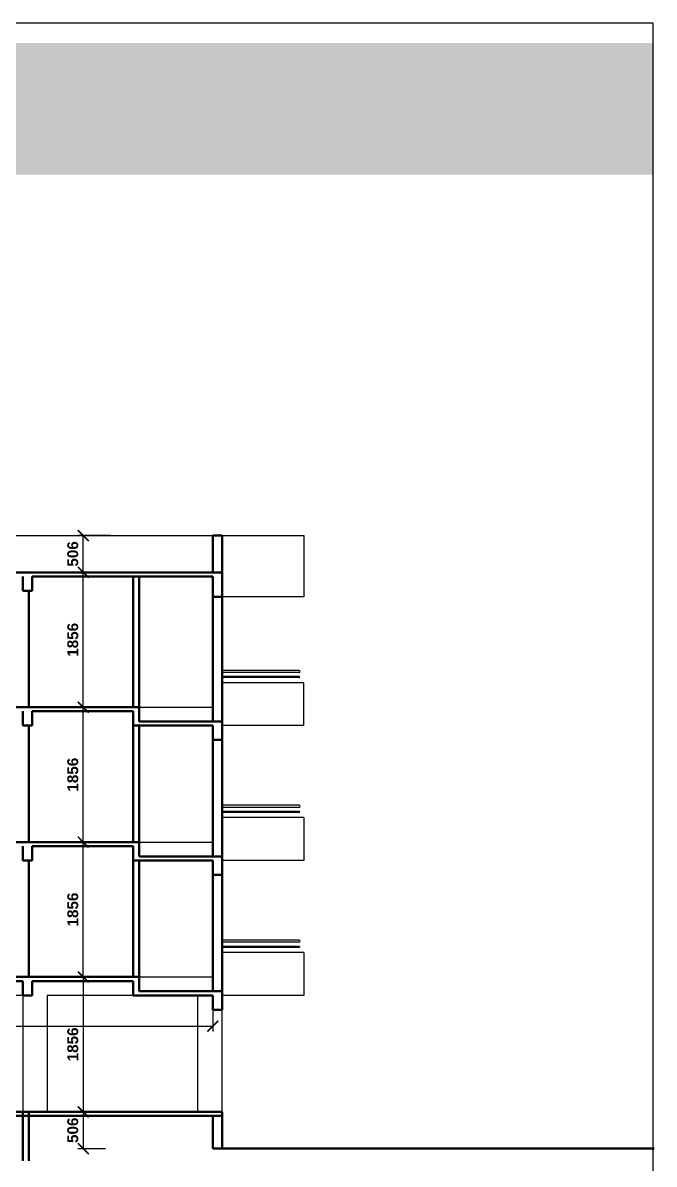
# Model space of a CAD drawing. Header units: millimetres. Extents: x 1521 to 3683, y 1649 to 3322.
# Drawn here: x 1731.27 to 1739.96, y 1661.51 to 1677.22 of the extents above; entities that cross this region are included whole.
import ezdxf

# ---------------------------------------------------------------- set-up
doc = ezdxf.new("R2010")
doc.units = ezdxf.units.MM
doc.header["$LTSCALE"] = 0.1
doc.layers.get('DEFPOINTS').update_dxf_attribs({"lineweight": 25})
doc.layers.add('DIM', color=4, linetype='Continuous')
doc.layers.add('WALL', color=7, linetype='Continuous', lineweight=50)
doc.layers.add('WIN', color=8, linetype='Continuous', lineweight=25)
doc.styles.add('STYLE1', font='arialbd.ttf')
doc.dimstyles.new('50', dxfattribs={"dimscale": 0.75, "dimtxt": 0.2, "dimasz": 0.2, "dimexe": 0.1, "dimexo": 0, "dimgap": 0.09, "dimtad": 2, "dimdec": 0, "dimlfac": 1000, "dimzin": 0, "dimdsep": 46, "dimtxsty": 'STYLE1', "dimblk": 'ARCHTICK', "dimcen": 0.09, "dimclrd": 4, "dimclre": 8, "dimclrt": 6, "dimadec": 0, "dimazin": 0, "dimtfac": 1, "dimtdec": 0, "dimtofl": 0, "dimtmove": 0, "dimatfit": 3, "dimldrblk": 'OPEN90', "dimfxl": 0.05, "dimtolj": 1, "dimtzin": 0, "dimarcsym": 0})

# ---------------------------------------------------------------- blocks, each defined once
blk = doc.blocks.new('A$C3F6A36EA')
h = blk.add_hatch(color=10)
h.set_gradient(color1=(22, 110, 12), color2=(129, 189, 10), tint=0.46)
h.paths.add_polyline_path([(-44.213, 20.41), (-3.313, 20.41), (-3.313, 22.222), (-44.213, 22.222)])
at = {"color": 0}
blk.add_lwpolyline([(-44.213, 22.5), (-3.313, 22.5), (-3.313, -5.276), (-44.213, -5.276)], close=True, dxfattribs=at)
blk = doc.blocks.new('_ArchTick')
at = {"color": 0, "linetype": 'ByBlock', "const_width": 0.15}
blk.add_lwpolyline([(-0.5, -0.5), (0.5, 0.5)], dxfattribs=at)
blk = doc.blocks.new('*D128')
at = {"layer": 'DEFPOINTS', "color": 0}
for p in [(1732.098, 1665.942), (1732.473, 1665.942), (1732.473, 1664.086)]:
    blk.add_point(p, dxfattribs=at)
at = {"layer": 'DIM', "color": 8, "lineweight": -2}
for p, q in [((1732.473, 1665.942), (1732.023, 1665.942)), ((1732.473, 1664.086), (1732.023, 1664.086))]:
    blk.add_line(p, q, dxfattribs=at)
at = {"layer": 'DIM', "color": 4, "lineweight": -2}
blk.add_line((1732.098, 1664.086), (1732.098, 1665.942), dxfattribs=at)
at = {"layer": 'DIM', "color": 4, "lineweight": -2, "xscale": 0.15, "yscale": 0.15, "zscale": 0.15}
for p, rotation in [((1732.098, 1665.942), 90), ((1732.098, 1664.086), 270)]:
    blk.add_blockref('_ArchTick', p, dxfattribs=dict(at, rotation=rotation))
at = {"layer": 'DIM', "color": 6, "insert": (1731.954, 1665.014), "char_height": 0.15, "attachment_point": 5, "rotation": 90, "style": 'STYLE1'}
blk.add_mtext('\\A1;1856', dxfattribs=at)
blk = doc.blocks.new('_Open90')
at = {"color": 0, "linetype": 'ByBlock', "lineweight": -2}
for p, q in [((0, 0), (-1, 0)), ((-0.5, 0.5), (0, 0)), ((0, 0), (-0.5, -0.5))]:
    blk.add_line(p, q, dxfattribs=at)
blk = doc.blocks.new('*D129')
at = {"layer": 'DEFPOINTS', "color": 0}
for p in [(1732.402, 1664.086), (1732.098, 1662.229), (1732.402, 1662.229)]:
    blk.add_point(p, dxfattribs=at)
at = {"layer": 'DIM', "color": 8, "lineweight": -2}
for p, q in [((1732.402, 1664.086), (1732.023, 1664.086)), ((1732.402, 1662.229), (1732.023, 1662.229))]:
    blk.add_line(p, q, dxfattribs=at)
at = {"layer": 'DIM', "color": 4, "lineweight": -2}
blk.add_line((1732.098, 1664.086), (1732.098, 1662.229), dxfattribs=at)
at = {"layer": 'DIM', "color": 4, "lineweight": -2, "xscale": 0.15, "yscale": 0.15, "zscale": 0.15}
for p, rotation in [((1732.098, 1664.086), 90), ((1732.098, 1662.229), 270)]:
    blk.add_blockref('_ArchTick', p, dxfattribs=dict(at, rotation=rotation))
at = {"layer": 'DIM', "color": 6, "insert": (1731.954, 1663.158), "char_height": 0.15, "attachment_point": 5, "rotation": 90, "style": 'STYLE1'}
blk.add_mtext('\\A1;1856', dxfattribs=at)
blk = doc.blocks.new('*D130')
at = {"layer": 'DEFPOINTS', "color": 0}
for p in [(1732.098, 1667.798), (1732.473, 1667.798), (1732.473, 1665.942)]:
    blk.add_point(p, dxfattribs=at)
at = {"layer": 'DIM', "color": 8, "lineweight": -2}
for p, q in [((1732.473, 1667.798), (1732.023, 1667.798)), ((1732.473, 1665.942), (1732.023, 1665.942))]:
    blk.add_line(p, q, dxfattribs=at)
at = {"layer": 'DIM', "color": 4, "lineweight": -2}
blk.add_line((1732.098, 1665.942), (1732.098, 1667.798), dxfattribs=at)
at = {"layer": 'DIM', "color": 4, "lineweight": -2, "xscale": 0.15, "yscale": 0.15, "zscale": 0.15}
for p, rotation in [((1732.098, 1667.798), 90), ((1732.098, 1665.942), 270)]:
    blk.add_blockref('_ArchTick', p, dxfattribs=dict(at, rotation=rotation))
at = {"layer": 'DIM', "color": 6, "insert": (1731.954, 1666.87), "char_height": 0.15, "attachment_point": 5, "rotation": 90, "style": 'STYLE1'}
blk.add_mtext('\\A1;1856', dxfattribs=at)
blk = doc.blocks.new('*D131')
at = {"layer": 'DEFPOINTS', "color": 0}
for p in [(1732.098, 1669.654), (1732.473, 1669.654), (1732.473, 1667.798)]:
    blk.add_point(p, dxfattribs=at)
at = {"layer": 'DIM', "color": 8, "lineweight": -2}
for p, q in [((1732.473, 1669.654), (1732.023, 1669.654)), ((1732.473, 1667.798), (1732.023, 1667.798))]:
    blk.add_line(p, q, dxfattribs=at)
at = {"layer": 'DIM', "color": 4, "lineweight": -2}
blk.add_line((1732.098, 1667.798), (1732.098, 1669.654), dxfattribs=at)
at = {"layer": 'DIM', "color": 4, "lineweight": -2, "xscale": 0.15, "yscale": 0.15, "zscale": 0.15}
for p, rotation in [((1732.098, 1669.654), 90), ((1732.098, 1667.798), 270)]:
    blk.add_blockref('_ArchTick', p, dxfattribs=dict(at, rotation=rotation))
at = {"layer": 'DIM', "color": 6, "insert": (1731.954, 1668.726), "char_height": 0.15, "attachment_point": 5, "rotation": 90, "style": 'STYLE1'}
blk.add_mtext('\\A1;1856', dxfattribs=at)
blk = doc.blocks.new('*D132')
at = {"layer": 'DEFPOINTS', "color": 0}
for p in [(1732.098, 1670.161), (1732.473, 1670.161), (1732.473, 1669.654)]:
    blk.add_point(p, dxfattribs=at)
at = {"layer": 'DIM', "color": 8, "lineweight": -2}
for p, q in [((1732.473, 1670.161), (1732.023, 1670.161)), ((1732.473, 1669.654), (1732.023, 1669.654))]:
    blk.add_line(p, q, dxfattribs=at)
at = {"layer": 'DIM', "color": 4, "lineweight": -2}
blk.add_line((1732.098, 1669.654), (1732.098, 1670.161), dxfattribs=at)
at = {"layer": 'DIM', "color": 4, "lineweight": -2, "xscale": 0.15, "yscale": 0.15, "zscale": 0.15}
for p, rotation in [((1732.098, 1670.161), 90), ((1732.098, 1669.654), 270)]:
    blk.add_blockref('_ArchTick', p, dxfattribs=dict(at, rotation=rotation))
at = {"layer": 'DIM', "color": 6, "insert": (1731.954, 1669.908), "char_height": 0.15, "attachment_point": 5, "rotation": 90, "style": 'STYLE1'}
blk.add_mtext('\\A1;506', dxfattribs=at)
blk = doc.blocks.new('*D133')
at = {"layer": 'DEFPOINTS', "color": 0}
for p in [(1732.402, 1662.229), (1732.098, 1661.723), (1732.402, 1661.723)]:
    blk.add_point(p, dxfattribs=at)
at = {"layer": 'DIM', "color": 8, "lineweight": -2}
for p, q in [((1732.402, 1662.229), (1732.023, 1662.229)), ((1732.402, 1661.723), (1732.023, 1661.723))]:
    blk.add_line(p, q, dxfattribs=at)
at = {"layer": 'DIM', "color": 4, "lineweight": -2}
blk.add_line((1732.098, 1662.229), (1732.098, 1661.723), dxfattribs=at)
at = {"layer": 'DIM', "color": 4, "lineweight": -2, "xscale": 0.15, "yscale": 0.15, "zscale": 0.15}
for p, rotation in [((1732.098, 1662.229), 90), ((1732.098, 1661.723), 270)]:
    blk.add_blockref('_ArchTick', p, dxfattribs=dict(at, rotation=rotation))
at = {"layer": 'DIM', "color": 6, "insert": (1731.954, 1661.976), "char_height": 0.15, "attachment_point": 5, "rotation": 90, "style": 'STYLE1'}
blk.add_mtext('\\A1;506', dxfattribs=at)
blk = doc.blocks.new('*D157')
at = {"color": 8, "lineweight": -2}
for p, q in [((1724.077, 1663.748), (1724.077, 1663.334)), ((1733.881, 1663.636), (1733.881, 1663.334))]:
    blk.add_line(p, q, dxfattribs=at)
at = {"color": 4, "lineweight": -2}
blk.add_line((1724.077, 1663.409), (1733.881, 1663.409), dxfattribs=at)
at = {"layer": 'DEFPOINTS', "color": 0}
for p in [(1724.077, 1663.748), (1733.881, 1663.636), (1733.881, 1663.409)]:
    blk.add_point(p, dxfattribs=at)
at = {"color": 4, "lineweight": -2, "xscale": 0.15, "yscale": 0.15, "zscale": 0.15, "rotation": 180}
blk.add_blockref('_ArchTick', (1724.077, 1663.409), dxfattribs=at)
at = {"color": 4, "lineweight": -2, "xscale": 0.15, "yscale": 0.15, "zscale": 0.15}
blk.add_blockref('_ArchTick', (1733.881, 1663.409), dxfattribs=at)
at = {"color": 6, "insert": (1728.979, 1663.264), "char_height": 0.15, "attachment_point": 5, "style": 'STYLE1'}
blk.add_mtext('\\A1;9804', dxfattribs=at)

msp = doc.modelspace()

# ---------------------------------------------------------------- linework, layer by layer
at = {"layer": 'WALL'}
for p, q in [((1733.8812, 1669.6545), (1733.8812, 1670.1607)), ((1734.0106, 1670.1607), (1733.8812, 1670.1607)), ((1734.0106, 1663.6357), (1734.0106, 1670.1607)), ((1731.2656, 1669.4014), (1731.2656, 1669.5982)), ((1731.395, 1669.5982), (1733.8812, 1669.5982)), ((1731.395, 1669.4014), (1731.395, 1669.5982)), ((1732.7843, 1667.7982), (1732.7843, 1669.5982)), ((1732.8687, 1667.6014), (1732.8687, 1669.5982)), ((1733.8812, 1667.6014), (1733.8812, 1669.5982)), ((1731.35, 1667.7982), (1731.35, 1669.4014)), ((1731.2656, 1667.5451), (1731.2656, 1667.742)), ((1731.395, 1667.742), (1732.7843, 1667.742)), ((1731.395, 1667.5451), (1731.395, 1667.742)), ((1732.7843, 1665.942), (1732.7843, 1667.742)), ((1732.7843, 1667.742), (1732.7843, 1667.5451)), ((1733.8812, 1667.742), (1733.8812, 1667.6014)), ((1731.35, 1665.942), (1731.35, 1667.5451)), ((1732.7843, 1667.5451), (1733.8812, 1667.5451)), ((1732.8687, 1667.6014), (1734.0106, 1667.6014)), ((1732.8687, 1665.7451), (1732.8687, 1667.5451)), ((1733.8812, 1665.7451), (1733.8812, 1667.5451)), ((1733.8812, 1667.5451), (1733.8812, 1667.3482)), ((1733.8812, 1667.3482), (1734.0106, 1667.3482)), ((1731.2656, 1665.6889), (1731.2656, 1665.8857)), ((1731.395, 1665.8857), (1732.7843, 1665.8857)), ((1731.395, 1665.6889), (1731.395, 1665.8857)), ((1732.7843, 1664.0857), (1732.7843, 1665.8857)), ((1732.7843, 1665.8857), (1732.7843, 1665.6889)), ((1733.8812, 1665.8857), (1733.8812, 1665.7451)), ((1731.35, 1664.0857), (1731.35, 1665.6889)), ((1732.7843, 1665.6889), (1733.8812, 1665.6889)), ((1732.8687, 1665.7451), (1734.0106, 1665.7451)), ((1732.8687, 1663.8889), (1732.8687, 1665.6889)), ((1733.8812, 1663.8889), (1733.8812, 1665.6889)), ((1733.8812, 1665.6889), (1733.8812, 1665.492)), ((1733.8812, 1665.492), (1734.0106, 1665.492)), ((1729.8312, 1664.0857), (1732.8687, 1664.0857)), ((1731.2656, 1664.0295), (1729.8312, 1664.0295)), ((1731.2656, 1663.8326), (1731.2656, 1664.0295)), ((1731.395, 1663.8326), (1731.395, 1664.0295)), ((1731.395, 1664.0295), (1732.7843, 1664.0295)), ((1732.7843, 1664.0295), (1732.7843, 1663.8326)), ((1733.8812, 1664.0295), (1733.8812, 1663.8889)), ((1732.7843, 1663.8326), (1733.8812, 1663.8326)), ((1732.8687, 1663.8889), (1734.0106, 1663.8889)), ((1733.8812, 1663.8326), (1733.8812, 1663.6357)), ((1733.8812, 1663.6357), (1734.0106, 1663.6357)), ((1722.7505, 1662.2295), (1734.0106, 1662.2295)), ((1722.7505, 1662.1732), (1734.0106, 1662.1732)), ((1731.2656, 1661.5545), (1731.2656, 1662.2295)), ((1731.35, 1661.5545), (1731.35, 1662.2295)), ((1733.8812, 1662.1732), (1733.8812, 1661.7232)), ((1733.8812, 1662.1732), (1733.8812, 1661.7232)), ((1734.0106, 1662.2295), (1734.0106, 1661.7232)), ((1734.0106, 1662.2295), (1734.0106, 1661.7232)), ((1733.8812, 1661.7232), (1739.9597, 1661.7232))]:
    msp.add_line(p, q, dxfattribs=at)
for points in [[(1729.7018, 1669.6545), (1734.0106, 1669.6545)], [(1731.2656, 1669.4014), (1731.35, 1669.4014)], [(1731.2656, 1669.4014), (1731.395, 1669.4014)], [(1733.8812, 1669.317), (1733.9656, 1669.317)], [(1733.8812, 1669.317), (1734.0106, 1669.317)], [(1729.7018, 1667.7982), (1732.8687, 1667.7982)], [(1731.2656, 1667.5451), (1731.35, 1667.5451)], [(1731.2656, 1667.5451), (1731.395, 1667.5451)], [(1729.7018, 1665.942), (1732.8687, 1665.942)], [(1731.2656, 1665.6889), (1731.35, 1665.6889)], [(1731.2656, 1665.6889), (1731.395, 1665.6889)], [(1731.2656, 1663.8326), (1731.35, 1663.8326)], [(1731.2656, 1663.8326), (1731.395, 1663.8326)]]:
    msp.add_lwpolyline(points, dxfattribs=at)
at = {"layer": 'WIN'}
for p, q in [((1735.1356, 1670.1607), (1735.1356, 1669.317)), ((1735.1356, 1669.317), (1734.0106, 1669.317)), ((1735.0709, 1668.3045), (1734.0106, 1668.3045)), ((1735.0709, 1668.2764), (1734.0106, 1668.2764)), ((1735.0709, 1668.2201), (1734.0106, 1668.2201)), ((1735.0709, 1668.2061), (1734.0106, 1668.2061)), ((1735.1356, 1668.1357), (1734.0106, 1668.1357)), ((1735.1356, 1667.5451), (1735.1356, 1668.1357)), ((1732.8687, 1667.7982), (1733.8812, 1667.7982)), ((1735.1356, 1667.5451), (1734.0106, 1667.5451)), ((1735.0709, 1666.4482), (1734.0106, 1666.4482)), ((1735.0709, 1666.4201), (1734.0106, 1666.4201)), ((1735.0709, 1666.3639), (1734.0106, 1666.3639)), ((1735.0709, 1666.3498), (1734.0106, 1666.3498)), ((1735.1356, 1666.2795), (1734.0106, 1666.2795)), ((1735.1356, 1666.2795), (1735.1356, 1665.6889)), ((1732.8687, 1665.942), (1733.8812, 1665.942)), ((1735.1356, 1665.6889), (1734.0106, 1665.6889)), ((1735.0709, 1664.592), (1734.0106, 1664.592)), ((1735.0709, 1664.5639), (1734.0106, 1664.5639)), ((1735.0709, 1664.5076), (1734.0106, 1664.5076)), ((1735.0709, 1664.4936), (1734.0106, 1664.4936)), ((1735.1356, 1664.4232), (1734.0106, 1664.4232)), ((1735.1356, 1664.4232), (1735.1356, 1663.8326)), ((1732.8687, 1664.0857), (1733.8812, 1664.0857)), ((1731.2656, 1663.8326), (1729.8312, 1663.8326)), ((1731.2656, 1663.8326), (1731.2656, 1662.2295)), ((1732.7843, 1663.8326), (1731.6031, 1663.8326)), ((1731.6031, 1663.8326), (1731.6031, 1662.2295)), ((1733.6731, 1663.8326), (1733.6731, 1662.2295)), ((1735.1356, 1663.8326), (1734.0106, 1663.8326)), ((1734.0106, 1662.2295), (1734.0106, 1663.6357))]:
    msp.add_line(p, q, dxfattribs=at)
for points in [[(1727.1593, 1671.0607), (1727.1593, 1670.1607), (1733.8812, 1670.1607)], [(1734.0106, 1670.1607), (1735.1356, 1670.1607)]]:
    msp.add_lwpolyline(points, dxfattribs=at)
for centre, radius in [((1735.0709, 1668.2904), 0.0141), ((1735.0709, 1668.2131), 0.00703), ((1735.0709, 1666.4342), 0.0141), ((1735.0709, 1666.3568), 0.00703), ((1735.0709, 1664.5779), 0.0141), ((1735.0709, 1664.5006), 0.00703)]:
    msp.add_arc(centre, radius, 270, 90, dxfattribs=at)

# ---------------------------------------------------------------- block references
at = {"color": 0}
msp.add_blockref('A$C3F6A36EA', (1743.252, 1654.7171), dxfattribs=at)

# ---------------------------------------------------------------- dimensions: what is measured, and where the dimension line sits
dim = msp.add_linear_dim(base=(1733.8812, 1663.4085), p1=(1724.0768, 1663.7482), p2=(1733.8812, 1663.6357), dimstyle='50')
dim.commit()
dim.dimension.update_dxf_attribs({"geometry": '*D157', "text_midpoint": (1728.979, 1663.2644)})
at = {"layer": 'DIM'}
for base, p1, p2, picture, middle in [((1732.0978, 1670.1607), (1732.4728, 1669.6545), (1732.4728, 1670.1607), '*D132', (1731.9537, 1669.9076)), ((1732.0978, 1669.6545), (1732.4728, 1667.7982), (1732.4728, 1669.6545), '*D131', (1731.9536, 1668.7264)), ((1732.0978, 1667.7982), (1732.4728, 1665.942), (1732.4728, 1667.7982), '*D130', (1731.9536, 1666.8701)), ((1732.0978, 1665.942), (1732.4728, 1664.0857), (1732.4728, 1665.942), '*D128', (1731.9536, 1665.0139)), ((1732.0978, 1662.2295), (1732.4025, 1664.0857), (1732.4025, 1662.2295), '*D129', (1731.9536, 1663.1576)), ((1732.0978, 1661.7232), (1732.4025, 1662.2295), (1732.4025, 1661.7232), '*D133', (1731.9537, 1661.9764))]:
    dim = msp.add_linear_dim(base=base, p1=p1, p2=p2, angle=90, dimstyle='50', dxfattribs=at)
    dim.commit()
    dim.dimension.update_dxf_attribs({"geometry": picture, "text_midpoint": middle})

doc.saveas('drawing.dxf')
